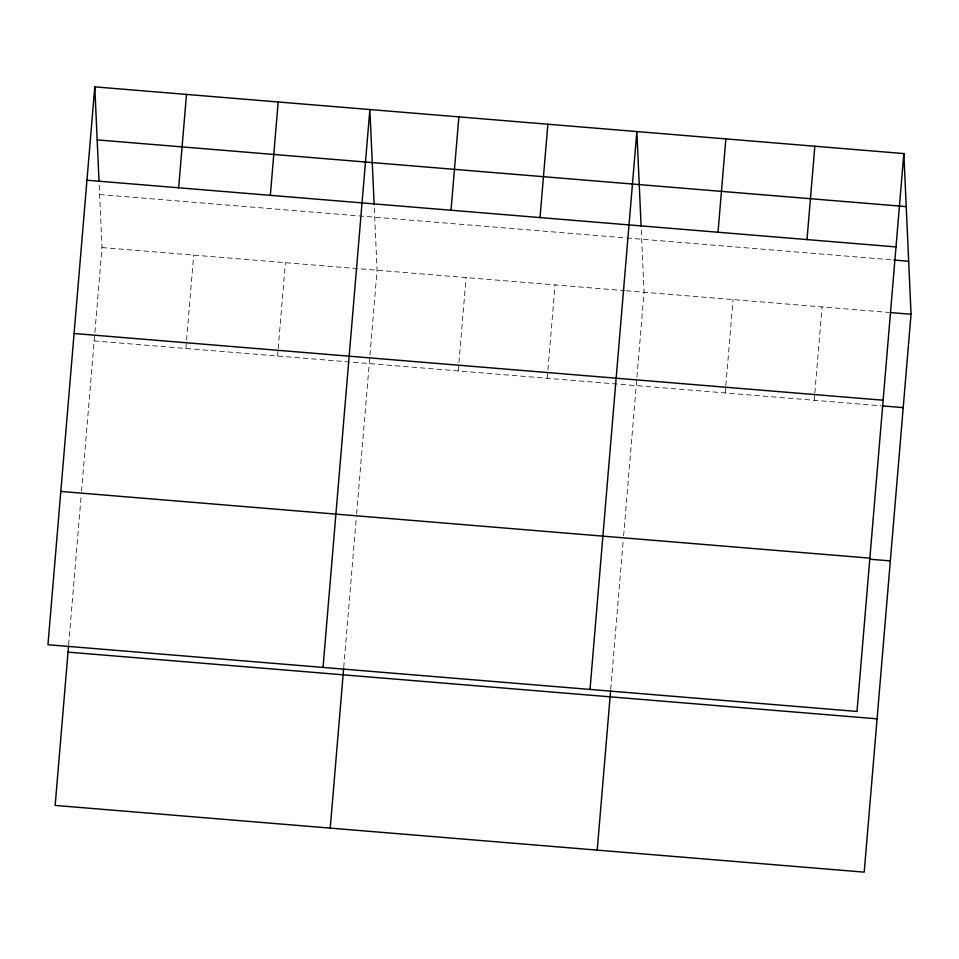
<?xml version="1.0" encoding="UTF-8"?>
<svg xmlns="http://www.w3.org/2000/svg" width="959" height="959" viewBox="0 0 959 959"><rect width="100%" height="100%" fill="white"/><g stroke="black" fill="none" stroke-linecap="round" stroke-linejoin="round"><path stroke-width="0.72" stroke-dasharray="4.79 3.6" d="M68.652 644.688L81.167 495.695M81.539 491.248L102.002 247.554L99.101 182.821M185.854 348.477L193.694 255.118M277.547 356.029L278.038 350.107M278.17 348.62L285.386 262.682M343.73 667.368L356.364 516.877M356.616 513.94L377.079 270.234L374.286 208.103M458.234 370.929L466.074 277.583M547.229 378.266L555.069 284.919M610.715 689.377L623.35 538.898M623.602 535.949L644.064 292.255L641.163 227.523M725.22 392.938L725.723 387.016M725.843 385.53L733.06 299.592M814.215 400.287L814.718 394.353M814.838 392.878L822.055 306.928M99.628 194.533L625.376 237.88M626.85 238L892.361 259.889M102.002 247.554L624.777 290.661M626.263 290.781L888.801 312.43M94.162 340.913L880.961 405.789"/><path stroke-width="1.44" d="M94.797 86.861L47.95 644.736L856.998 711.446L903.846 153.572L94.797 86.861L99.041 181.527M68.533 646.174L55.154 805.428L864.203 872.139L911.05 314.264L903.846 153.572M178.65 187.772L186.49 94.426M270.342 195.336L278.182 101.99M323.027 667.416L369.874 109.542L374.118 204.207M330.232 828.108L343.61 668.855M451.03 210.237L458.87 116.878M540.025 217.573L547.865 124.226M590.013 689.425L636.86 131.563L641.103 226.216M597.217 850.118L610.595 690.876M718.015 232.246L725.855 138.899M807.01 239.582L814.85 146.236M97.171 139.894L906.219 206.605M86.957 180.22L896.006 246.919M893.836 260.021L908.676 261.244M890.288 312.55L911.05 314.264M74.083 333.504L883.131 400.215M882.448 405.909L903.21 407.623M60.825 491.44L869.873 558.15M869.573 559.193L890.336 560.907M68.029 652.132L877.077 718.842"/></g></svg>
